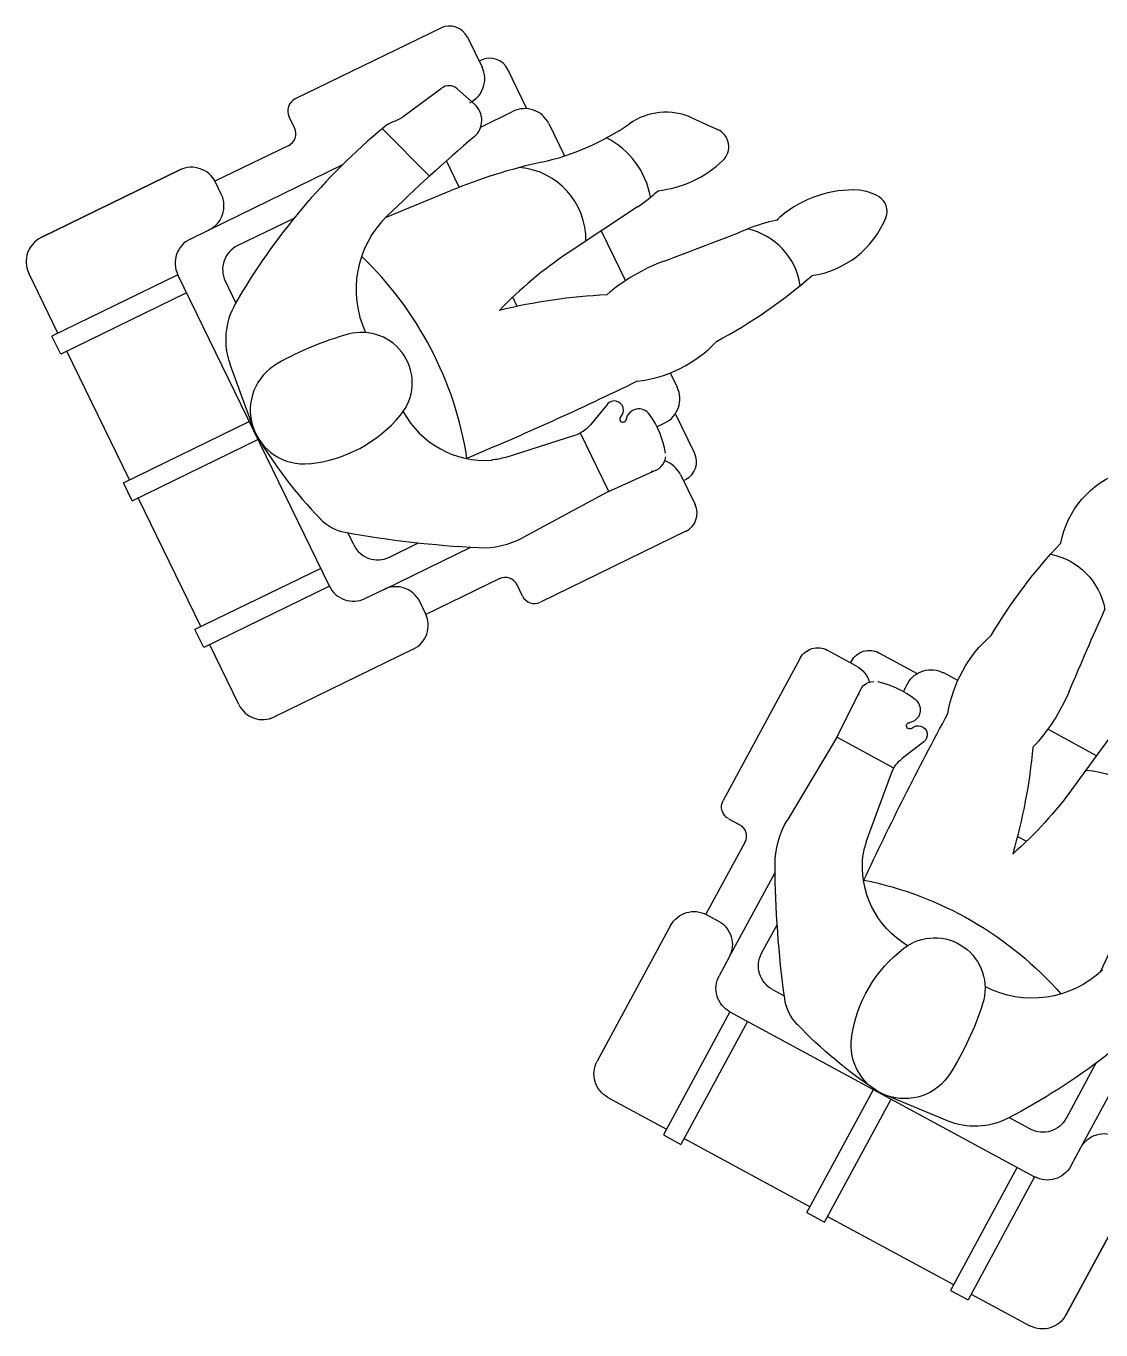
# Model space of a CAD drawing. Header units: millimetres. Extents: x 577 to 2337, y 236 to 943.
# Drawn here: x 760.046 to 761.255, y 708.166 to 709.634 of the extents above; entities that cross this region are included whole.
import ezdxf

# ---------------------------------------------------------------- set-up
doc = ezdxf.new("R2010")
doc.units = ezdxf.units.MM
doc.header["$LTSCALE"] = 0.01
doc.layers.add('06-Furn', color=4, linetype='Continuous')

# ---------------------------------------------------------------- blocks, each defined once
blk = doc.blocks.new('body10')
at = {"layer": '06-Furn', "color": 8}
for p, q in [((805.3983, 709.6587), (805.2345, 709.5789)), ((805.4283, 709.6483), (805.4448, 709.6146)), ((805.4415, 709.6213), (805.4437, 709.6224)), ((805.4415, 709.6213), (805.4415, 709.6213)), ((805.4953, 709.5679), (805.4738, 709.6121)), ((805.3576, 709.5601), (805.3992, 709.5911)), ((805.4167, 709.5904), (805.4364, 709.573)), ((805.4433, 709.5471), (805.4799, 709.565)), ((805.2336, 709.5464), (805.2276, 709.5589)), ((805.52, 709.5511), (805.5377, 709.5148)), ((805.6811, 709.5575), (805.71, 709.5445)), ((805.3325, 709.5455), (805.3856, 709.492)), ((805.2267, 709.5263), (805.1442, 709.4862)), ((805.4191, 709.4795), (805.4046, 709.5091)), ((805.1046, 709.499), (804.9484, 709.4229)), ((804.9484, 709.4229), (805.1046, 709.499)), ((805.1375, 709.4316), (805.2875, 709.5046)), ((805.1513, 709.4717), (805.1447, 709.4851)), ((805.3361, 709.4453), (805.4097, 709.4757)), ((805.6197, 709.4574), (805.5418, 709.4058)), ((805.1697, 709.4139), (805.2333, 709.4449)), ((805.1161, 709.4211), (805.1375, 709.4316)), ((805.5788, 709.4303), (805.6061, 709.3742)), ((804.9674, 709.3154), (804.9346, 709.3828)), ((805.1023, 709.381), (804.9607, 709.3121)), ((805.2731, 709.0304), (805.1023, 709.381)), ((805.1676, 709.3496), (805.1559, 709.3738)), ((805.1121, 709.3608), (804.9705, 709.2918)), ((805.4843, 709.3455), (805.4793, 709.3559)), ((804.9705, 709.2918), (804.9607, 709.3121)), ((805.0479, 709.1502), (804.9773, 709.2951)), ((805.161, 709.2803), (805.1875, 709.2078)), ((805.6566, 709.2706), (805.6645, 709.2544)), ((805.5859, 709.2353), (805.5667, 709.2123)), ((805.0411, 709.1469), (805.1827, 709.2158)), ((805.6417, 709.21), (805.6507, 709.2143)), ((805.684, 709.1805), (805.6625, 709.2247)), ((805.471, 709.1754), (805.5492, 709.2005)), ((805.5551, 709.203), (805.5871, 709.1373)), ((805.051, 709.1266), (805.1926, 709.1956)), ((805.5862, 709.1369), (805.6413, 709.1615)), ((805.6681, 709.1561), (805.6845, 709.1224)), ((805.051, 709.1266), (805.0411, 709.1469)), ((805.6714, 709.1494), (805.6736, 709.1504)), ((805.1284, 708.985), (805.0577, 709.1299)), ((805.5862, 709.1369), (805.4911, 709.0854)), ((805.3004, 709.0771), (805.2937, 709.0908)), ((805.6741, 709.0923), (805.5104, 709.0125)), ((805.3345, 709.027), (805.432, 709.0744)), ((805.3405, 709.0633), (805.3734, 709.0793)), ((805.2632, 709.0506), (805.1216, 708.9817)), ((805.4642, 709.0388), (805.3817, 708.9986)), ((805.2731, 709.0304), (805.1315, 708.9615)), ((805.3345, 709.027), (805.3132, 709.0166)), ((805.4903, 709.0194), (805.4842, 709.0319)), ((805.3812, 708.9997), (805.3746, 709.0132)), ((805.1315, 708.9615), (805.1216, 708.9817)), ((805.171, 708.8973), (805.1382, 708.9647)), ((805.3674, 708.9596), (805.2112, 708.8835)), ((805.8028, 708.9495), (805.7161, 708.7893)), ((805.8663, 708.9407), (805.8333, 708.9586)), ((805.8914, 708.9556), (805.9346, 708.9322)), ((805.8597, 708.9443), (805.8609, 708.9465)), ((805.9802, 708.9244), (805.9644, 708.9329)), ((805.919, 708.9121), (805.9237, 708.9208)), ((805.8436, 708.8598), (805.8706, 708.9137)), ((806.1653, 708.8795), (806.1103, 708.8039)), ((805.8436, 708.8598), (805.7881, 708.7669)), ((805.9083, 708.8258), (805.844, 708.8606)), ((806.1364, 708.8398), (806.0816, 708.8695)), ((805.9419, 708.8552), (805.9181, 708.837)), ((805.8771, 708.743), (805.9056, 708.8201)), ((805.7221, 708.7689), (805.7343, 708.7624)), ((806.0476, 708.749), (806.0578, 708.7435)), ((805.7404, 708.742), (805.6967, 708.6613)), ((805.723, 708.613), (805.7746, 708.7083)), ((806.141, 708.5966), (806.1745, 708.6689)), ((805.6977, 708.6608), (805.7109, 708.6537)), ((805.6571, 708.6487), (805.5744, 708.4959)), ((805.7595, 708.6174), (805.777, 708.6496)), ((805.723, 708.613), (805.7117, 708.5921)), ((805.7716, 708.5767), (805.785, 708.5695)), ((805.7238, 708.5514), (805.6489, 708.4129)), ((805.7238, 708.5514), (806.0668, 708.3658)), ((805.7436, 708.5407), (805.6686, 708.4022)), ((806.1188, 708.3988), (806.1982, 708.5456)), ((806.1025, 708.4318), (806.1362, 708.494)), ((805.8105, 708.3255), (805.8854, 708.464)), ((805.5865, 708.4552), (805.6524, 708.4195)), ((805.8302, 708.3147), (805.9052, 708.4533)), ((805.9687, 708.4288), (805.8974, 708.4584)), ((806.0382, 708.4325), (806.0618, 708.4197)), ((805.6489, 708.4129), (805.6686, 708.4022)), ((805.6722, 708.4088), (805.814, 708.3321)), ((806.1075, 708.3779), (806.1188, 708.3988)), ((806.047, 708.3765), (805.9721, 708.238)), ((806.0668, 708.3658), (805.9918, 708.2273)), ((806.1847, 708.3631), (806.102, 708.2103)), ((806.102, 708.2103), (806.1847, 708.3631)), ((805.8105, 708.3255), (805.8302, 708.3147)), ((805.8338, 708.3213), (805.9756, 708.2446)), ((805.9721, 708.238), (805.9918, 708.2273)), ((805.9954, 708.2339), (806.0614, 708.1982))]:
    blk.add_line(p, q, dxfattribs=at)
for centre, radius, start, end in [((805.4081, 709.6385), 0.0225, 25.9697, 115.9697), ((805.4536, 709.6022), 0.0225, 25.9697, 115.9697), ((805.4178, 709.6015), 0.03, 295.9697, 25.9697), ((805.4075, 709.5799), 0.0139, 48.5375, 126.7147), ((805.2411, 709.5654), 0.015, 115.9697, 205.9697), ((805.4203, 709.5548), 0.0242, 310.4602, 48.5375), ((805.493, 709.538), 0.03, 25.9697, 115.9697), ((805.6516, 709.4921), 0.0718, 65.756, 124.7619), ((805.3585, 709.5185), 0.0374, 109.9705, 129.7209), ((805.3298, 709.5973), 0.0464, 289.9705, 306.7147), ((805.4514, 709.7805), 0.2794, 282.4639, 304.7619), ((805.8061, 708.9798), 0.7378, 129.7209, 150.0342), ((805.2202, 709.5398), 0.015, 295.9697, 25.9697), ((806.78, 707.9606), 2.0711, 130.4602, 134.1276), ((805.5421, 709.4517), 0.0938, 10.1894, 62.8369), ((805.7012, 709.5251), 0.0213, 313.6727, 65.756), ((805.6447, 708.9062), 0.6161, 102.4639, 112.4226), ((805.6292, 709.6006), 0.1257, 276.2684, 313.6727), ((805.1178, 709.472), 0.03, 25.9697, 115.9697), ((805.4796, 709.42), 0.0822, 359.3404, 84.5364), ((805.8626, 709.3501), 0.1264, 86.9483, 129.9757), ((805.8632, 709.421), 0.0556, 59.0854, 83.6919), ((805.1243, 709.4585), 0.03, 295.9697, 25.9697), ((805.518, 709.6107), 0.184, 303.5625, 312.7599), ((805.8821, 709.4526), 0.0187, 338.1827, 59.0854), ((805.4181, 709.3646), 0.1151, 134.1276, 204.9195), ((805.819, 709.402), 0.0586, 129.9757, 136.5629), ((804.1664, 713.3843), 4.2549, 290.4022, 291.7635), ((805.727, 709.3575), 0.0769, 8.68, 77.5379), ((805.8119, 709.2625), 0.1833, 101.154, 111.7635), ((805.8009, 709.4852), 0.1062, 278.1531, 338.1827), ((804.9616, 709.3959), 0.03, 115.9697, 205.9697), ((805.1293, 709.3942), 0.03, 115.9697, 205.9697), ((805.1828, 709.3869), 0.03, 115.9697, 205.9697), ((805.7945, 709.0249), 0.457, 123.5625, 136.2675), ((805.0329, 709.113), 0.3997, 8.8734, 46.2632), ((805.724, 709.1964), 0.2134, 110.4022, 130.5833), ((805.4372, 709.8143), 0.5763, 298.1174, 311.0922), ((805.6154, 708.7235), 0.6356, 92.7244, 103.7591), ((805.2368, 709.308), 0.0806, 150.0342, 200.0946), ((805.3094, 709.2594), 0.0568, 320.125, 105.5158), ((805.389, 708.9728), 0.3543, 105.5158, 119.5061), ((805.6026, 709.4062), 0.146, 276.4899, 316.659), ((805.2443, 709.2286), 0.0604, 119.5061, 275.8489), ((804.0254, 712.5313), 3.6378, 292.6623, 295.9827), ((805.6375, 709.2413), 0.03, 295.9697, 25.9697), ((805.4484, 709.2772), 0.1051, 208.5616, 273.9657), ((805.5937, 709.2287), 0.0103, 314.1135, 140.1389), ((805.6213, 709.2153), 0.0147, 35.9981, 169.1417), ((805.2347, 709.3218), 0.1542, 275.8489, 320.125), ((805.5376, 709.2366), 0.0379, 287.837, 320.1389), ((805.6034, 709.2187), 0.00358, 134.1135, 349.1417), ((805.55, 709.1635), 0.1028, 9.4344, 35.9981), ((805.6422, 709.4707), 0.5261, 211.0748, 223.7886), ((805.4515, 709.2376), 0.0648, 273.9657, 287.837), ((805.6341, 709.1775), 0.0175, 273.9153, 355.8692), ((805.6411, 709.143), 0.03, 25.9697, 71.6599), ((805.6638, 709.1707), 0.0225, 295.9697, 25.9697), ((805.6643, 709.1125), 0.0225, 295.9697, 25.9697), ((805.3002, 709.1429), 0.0525, 223.7886, 259.6843), ((805.4989, 710.2346), 1.1621, 259.6843, 267.1305), ((805.4455, 709.1695), 0.0957, 267.1305, 298.423), ((805.3273, 709.0902), 0.03, 205.9697, 295.9697), ((805.4708, 709.0253), 0.015, 25.9697, 115.9697), ((805.3, 709.0436), 0.03, 205.9697, 295.9697), ((805.3477, 709), 0.03, 25.9697, 115.9697), ((805.5038, 709.026), 0.015, 205.9697, 295.9697), ((805.3542, 708.9865), 0.03, 295.9697, 25.9697), ((805.198, 708.9104), 0.03, 205.9697, 295.9697)]:
    blk.add_arc(centre, radius, start, end, dxfattribs=at)
at = {"layer": '06-Furn', "color": 8, "extrusion": (0, 0, -1)}
for centre, major_axis, start_param, end_param in [((806.2007, 709.0593), (0.0751, 0.0751), 4.112081, 5.159796), ((806.514, 708.6819), (-0.4075, 0.4075), 6.03132, 6.257774), ((806.07, 708.991), (-0.0544, 0.0544), 0.979685, 2.181482), ((810.0264, 707.2595), (-3.0086, 3.0086), 5.896665, 5.920425), ((805.8226, 708.9388), (0.0159, 0.0159), 4.42304, 5.993837), ((806.1134, 708.8646), (-0.1032, 0.1032), 5.653849, 6.354933), ((805.8807, 708.9358), (0.0159, 0.0159), 4.42304, 5.993837), ((805.852, 708.9143), (0.0212, 0.0212), -0.289349, 0.508095), ((805.9501, 708.9065), (-0.0212, 0.0212), 5.993837, 7.564633), ((805.8862, 708.9059), (0.0124, 0.0124), 4.038119, 5.468484), ((805.8687, 708.8225), (-0.0727, 0.0727), 0.992852, 1.456476), ((805.9089, 708.9949), (-0.1509, 0.1509), 2.755073, 3.107299), ((805.9234, 708.8914), (0.0104, 0.0104), -0.11432, 2.209474), ((809.1681, 707.1551), (2.5723, 2.5723), 4.365316, 4.423268), ((805.9261, 708.8734), (-0.00253, 0.00253), 3.168913, 6.921863), ((805.9356, 708.8633), (-0.00726, 0.00726), 0.02732, 3.274076), ((805.4318, 708.9066), (0.4494, 0.4494), 0.875741, 1.068332), ((805.9411, 708.8069), (-0.0268, 0.0268), 5.851893, 6.415669), ((806.1219, 708.7411), (0.0582, 0.0582), -0.754118, 0.732833), ((805.7406, 709.0726), (-0.3232, 0.3232), 2.984763, 3.206507), ((805.7293, 708.7821), (0.0106, 0.0106), 2.852244, 4.42304), ((805.7272, 708.7492), (0.0106, 0.0106), -0.289349, 1.281448), ((805.8702, 708.7178), (0.0676, 0.0676), 3.919701, 4.465858), ((805.9384, 708.7208), (-0.0458, 0.0458), 5.609795, 5.851893), ((805.9779, 708.716), (0.0743, 0.0743), 2.897481, 4.038998), ((806.9366, 708.7256), (-0.8217, 0.8217), 5.360537, 5.490497), ((805.7961, 708.3079), (0.2826, 0.2826), -0.587735, 0.064839), ((805.6834, 708.6344), (-0.0212, 0.0212), 5.993837, 7.564633), ((805.6966, 708.6273), (0.0212, 0.0212), -0.289349, 1.281448), ((805.9542, 708.578), (-0.0402, 0.0402), 0.132241, 2.669789), ((805.7859, 708.6031), (0.0212, 0.0212), 2.852244, 4.42304), ((806.0133, 708.5007), (0.109, 0.109), 4.071866, 4.84463), ((806.0639, 708.6821), (-0.0814, 0.0814), 3.169159, 4.404711), ((805.7381, 708.5778), (-0.0212, 0.0212), 4.42304, 5.993837), ((805.696, 709.0861), (0.5217, 0.5217), 1.521451, 1.875985), ((805.8374, 708.5737), (-0.0371, 0.0371), 4.734038, 5.360537), ((805.6713, 708.6697), (0.2505, 0.2505), 1.098993, 1.343169), ((806.1795, 708.9014), (0.372, 0.372), 2.941345, 3.163242), ((805.9206, 708.5142), (0.0427, 0.0427), 1.343169, 4.071866), ((805.6007, 708.4816), (0.0212, 0.0212), 2.852244, 4.42304), ((805.9996, 708.5033), (0.057, 0.057), 1.875985, 2.749704), ((806.0761, 708.446), (0.0212, 0.0212), 1.281448, 2.852244), ((806.1452, 708.3845), (-0.0212, 0.0212), 5.993837, 7.564633), ((806.0811, 708.3922), (-0.0212, 0.0212), 2.852244, 4.42304), ((806.0757, 708.2246), (-0.0212, 0.0212), 2.852244, 4.42304)]:
    blk.add_ellipse(centre, major_axis=major_axis, ratio=1, start_param=start_param, end_param=end_param, dxfattribs=at)

msp = doc.modelspace()

# ---------------------------------------------------------------- block references
at = {"layer": '06-Furn', "color": 5}
msp.add_blockref('body10', (-44.886, -0.0273), dxfattribs=at)

doc.saveas('drawing.dxf')
